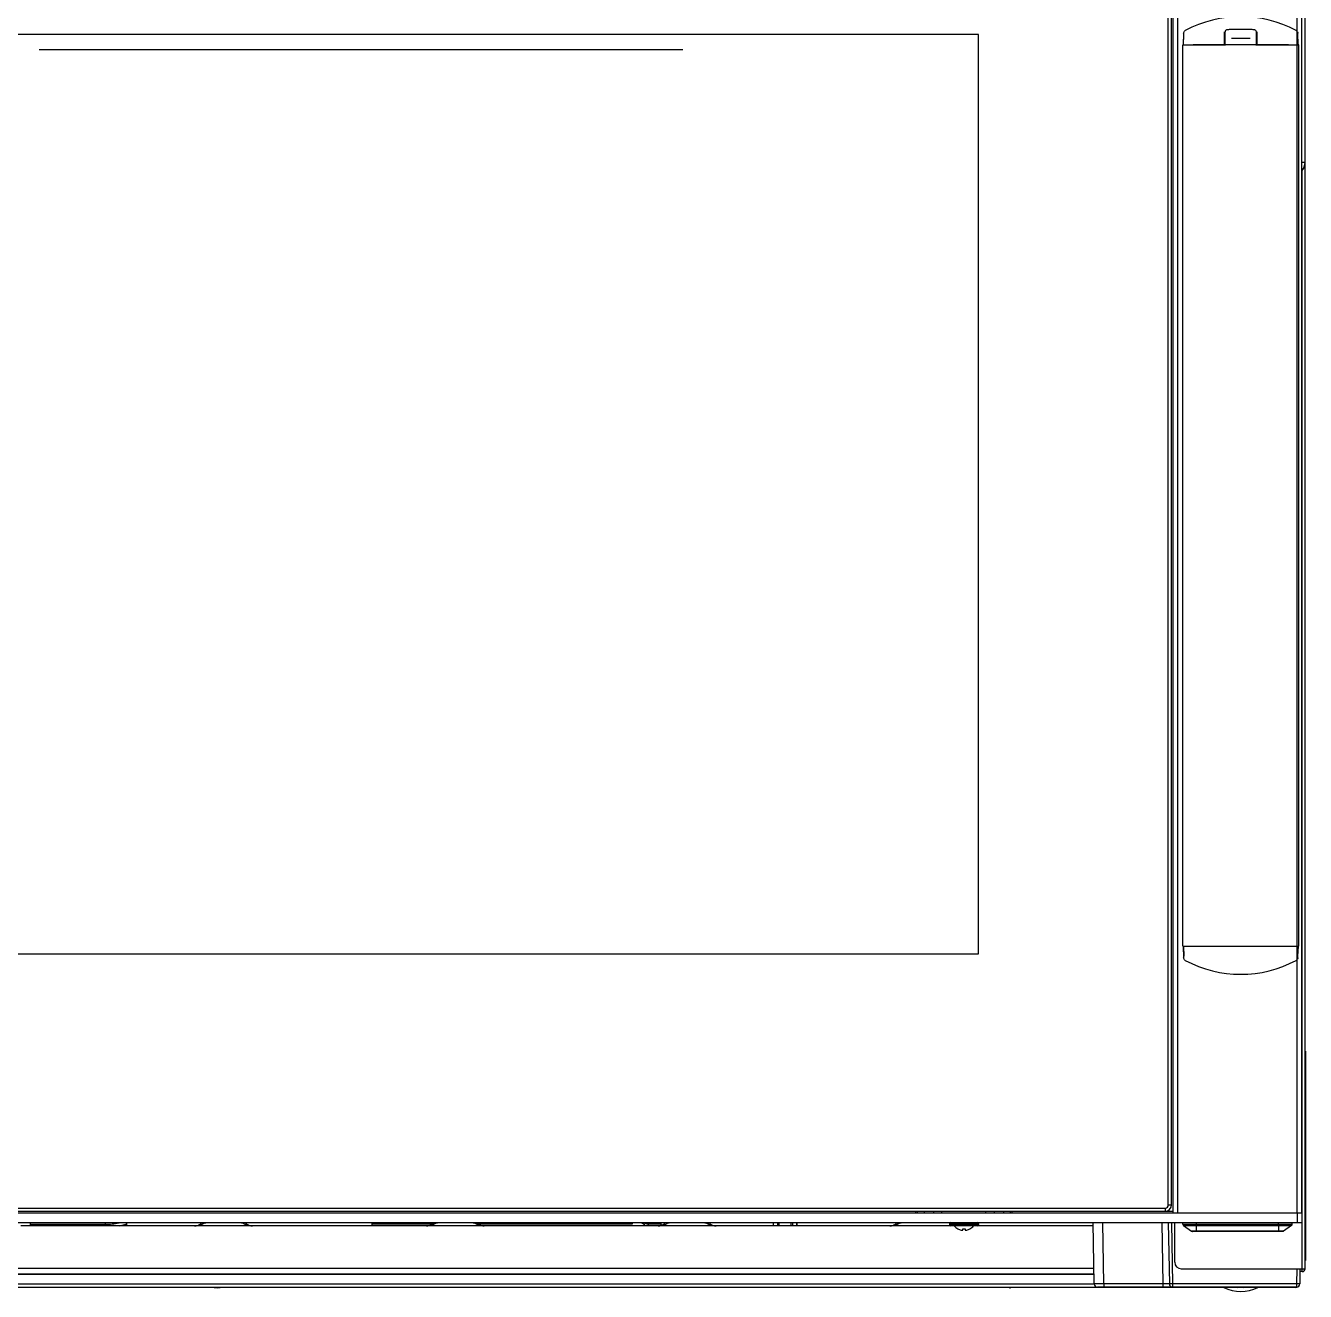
# Model space of a CAD drawing. Header units: millimetres. Extents: x -2618 to 1806, y -1718 to 1521.
# Drawn here: x 101 to 498.6, y -104.9 to 288.3 of the extents above; entities that cross this region are included whole.
import ezdxf

# ---------------------------------------------------------------- set-up
doc = ezdxf.new("R2010")
doc.units = ezdxf.units.MM
doc.header["$LTSCALE"] = 346.5
doc.layers.get('0').update_dxf_attribs({"linetype": 'CONTINUOUS'})
for name, color, linetype in [('ASSI', 7, 'CONTINUOUS'), ('CURVE', 7, 'CONTINUOUS'), ('GEOM', 7, 'CONTINUOUS')]:
    doc.layers.add(name, color=color, linetype=linetype)

msp = doc.modelspace()

# ---------------------------------------------------------------- linework, layer by layer
for p, q in [((456, -78), (456, 347)), ((457, -78), (457, 347)), ((498.52, 245.87), (498.52, 322.87)), ((397, 285.5), (0, 285.5)), ((397, 0), (397, 285.5)), ((0, 0), (397, 0)), ((-58, -79), (455, -79)), ((455, -79), (455, -80)), ((456, -78), (457, -78)), ((-58, -80), (455, -80)), ((102.5, -84.05), (125.75, -84.05)), ((125.75, -83.55), (125.75, -84.55)), ((208.5, -83.9), (227.38, -83.9)), ((212.55, -83.65), (209.87, -83.65)), ((209.87, -83.65), (209.87, -83.7)), ((212.6, -83.7), (209.87, -83.7)), ((212.6, -83.7), (212.6, -83.7)), ((214.85, -83.74), (214.85, -83.55)), ((214.85, -83.74), (215.7, -83.74)), ((215.7, -83.74), (215.7, -83.55)), ((227.65, -83.7), (217.95, -83.7)), ((217.95, -83.7), (217.95, -83.7)), ((227.71, -83.65), (218, -83.65)), ((244.55, -83.65), (241.29, -83.65)), ((244.6, -83.7), (241.35, -83.7)), ((241.62, -83.9), (289.51, -83.9)), ((244.6, -83.7), (244.6, -83.7)), ((246.85, -83.74), (246.85, -83.55)), ((246.85, -83.74), (247.7, -83.74)), ((247.7, -83.74), (247.7, -83.55)), ((258.6, -83.7), (249.95, -83.7)), ((249.95, -83.7), (249.95, -83.7)), ((258.55, -83.65), (250, -83.65)), ((258.6, -83.7), (258.6, -83.7)), ((260.85, -83.74), (260.85, -83.55)), ((260.85, -83.74), (261.7, -83.74)), ((261.7, -83.74), (261.7, -83.55)), ((272.6, -83.7), (263.95, -83.7)), ((263.95, -83.7), (263.95, -83.7)), ((272.55, -83.65), (264, -83.65)), ((272.6, -83.7), (272.6, -83.7)), ((274.85, -83.74), (274.85, -83.55)), ((274.85, -83.74), (275.7, -83.74)), ((275.7, -83.74), (275.7, -83.55)), ((287.13, -83.7), (277.95, -83.7)), ((277.95, -83.7), (277.95, -83.7)), ((287.13, -83.65), (278, -83.65)), ((287.13, -83.65), (287.13, -83.7)), ((289, -83.55), (288.62, -83.63)), ((288.62, -83.63), (288.62, -83.72)), ((289.51, -83.9), (288.62, -83.72)), ((289.51, -83.9), (289.51, -83.55)), ((294.46, -84.05), (294.36, -83.55)), ((298.49, -84.05), (294.46, -84.05)), ((294.46, -84.55), (294.46, -84.05)), ((432.98, -102.65), (-35.98, -102.65)), ((432.93, -99.65), (-35.93, -99.65)), ((137.5, -99.65), (137.5, -99.55)), ((153.5, -99.65), (153.5, -99.55)), ((168, -99.65), (168, -99.55)), ((215.5, -99.55), (215.5, -99.65)), ((223.3, -99.55), (223.3, -99.65)), ((231.5, -99.55), (231.5, -99.65)), ((239.3, -99.55), (239.3, -99.65)), ((248.4, -99.55), (248.4, -99.65)), ((253.4, -99.55), (253.4, -99.65)), ((262.4, -99.55), (262.4, -99.65)), ((267.4, -99.55), (267.4, -99.65)), ((272.5, -99.65), (272.5, -99.55)), ((288.5, -99.65), (288.5, -99.55)), ((495.5, -103.65), (-98.5, -103.65)), ((477.5, -103.65), (477.5, -103.55)), ((479.5, -103.65), (479.5, -103.55)), ((495.5, -103.65), (495.5, -103.55))]:
    msp.add_line(p, q)
at = {"color": 7, "linetype": 'Continuous'}
for p, q in [((473.5, 282.35), (473.5, 286.36)), ((473.63, 282.35), (473.63, 286.4)), ((483.37, 282.35), (483.37, 286.4)), ((483.5, 286.36), (483.5, 282.35)), ((473.5, 282.35), (463.71, 282.35)), ((473.63, 285.23), (473.63, 285.35)), ((483.21, 282.35), (473.79, 282.35)), ((481.38, 284.35), (475.63, 284.35)), ((493.29, 282.35), (483.5, 282.35))]:
    msp.add_line(p, q, dxfattribs=at)
at = {"color": 2, "linetype": 'Continuous'}
msp.add_line((105.2, 280.85), (305.2, 280.85), dxfattribs=at)
at = {"color": 7, "linetype": 'Continuous'}
for points in [[(476.13, 287.09), (475.98, 287.09), (475.59, 287.09), (475.25, 287.07), (474.94, 287.06), (474.67, 287.04), (474.45, 287.01), (474.26, 286.98), (474.11, 286.95), (473.96, 286.9), (473.81, 286.8), (473.67, 286.61), (473.63, 286.4)], [(483.19, 286.8), (483.03, 286.9), (482.89, 286.95), (482.73, 286.98), (482.54, 287.01), (482.32, 287.04), (482.05, 287.06), (481.74, 287.08), (481.39, 287.09), (481, 287.09), (476.13, 287.09)], [(483.37, 286.4), (483.33, 286.62), (483.19, 286.8)]]:
    msp.add_lwpolyline(points, dxfattribs=at)
for centre, radius, start, end in [((494.52, 245.87), 4, 318.4085, 0), ((494.52, 245.87), 4, 318.4085, 0), ((455, -78), 2, 270, 0), ((455, -78), 1, 270, 0), ((125.74, -64.69), 19.36, 270.0282, 282.7722), ((125.74, -64.63), 20.39, 282.2204, 286.9673), ((125.7, -64.52), 20.5, 286.9654, 289.4566), ((160.5, -98.75), 11.41, 355.473, 355.9781), ((160.5, -98.75), 12.41, 355.8383, 356.3021), ((298.08, -99.15), 0.5, 296.6152, 304.9913), ((318.92, -99.15), 0.5, 235.0087, 243.3838), ((477.5, -102.65), 1, 270, 294.9976), ((479.5, -102.65), 1, 245.0214, 270), ((495.5, -102.65), 1, 270, 296.8049)]:
    msp.add_arc(centre, radius, start, end)
for centre, major_axis, ratio, start_param, end_param in [((134.72, -86.45), (-2.12, 2.12), 0.999695, 0.050319, 0.094152), ((209.87, -83.62), (1.5, 0), 0.017455, 3.550159, 4.712389), ((209.87, -83.73), (1.5, 0), 0.017455, 1.570796, 2.736449), ((212.55, -82.15), (-0.67, 1.34), 0.99981, -3.605134, -3.251154), ((212.6, -82.2), (0, 1.5), 0.999848, -3.141593, -2.714878), ((217.95, -82.2), (0, -1.5), 0.999848, -0.426714, 0), ((218, -82.15), (0.67, 1.34), 0.99981, -3.032031, -2.678052), ((244.55, -82.15), (-0.67, 1.34), 0.99981, -3.605134, -3.251154), ((244.6, -82.2), (0, 1.5), 0.999848, 3.141593, 3.568307), ((249.95, -82.2), (0, -1.5), 0.999848, -0.426714, 0), ((250, -82.15), (0.67, 1.34), 0.99981, -3.032031, -2.678052), ((258.55, -82.15), (-0.67, 1.34), 0.99981, -3.605134, -3.251154), ((258.6, -82.2), (0, 1.5), 0.999848, 3.141593, 3.568307), ((263.95, -82.2), (0, -1.5), 0.999848, -0.426714, 0), ((264, -82.15), (0.67, 1.34), 0.99981, -3.032031, -2.678052), ((272.55, -82.15), (-0.67, 1.34), 0.99981, -3.605134, -3.251154), ((272.6, -82.2), (0, 1.5), 0.999848, 3.141593, 3.568307), ((277.95, -82.2), (0, -1.5), 0.999848, -0.426714, 0), ((278, -82.15), (0.67, 1.34), 0.99981, -3.032031, -2.678052), ((287.13, -83.62), (1.5, 0), 0.017455, 4.712389, 6.195919), ((287.13, -83.73), (1.5, 0), 0.017455, 0.087266, 1.570796), ((291.28, -86.45), (2.12, 2.12), 0.999695, -0.093137, 0.529086)]:
    msp.add_ellipse(centre, major_axis=major_axis, ratio=ratio, start_param=start_param, end_param=end_param)
for points in [[(212.6, -83.7), (212.82, -83.7), (213.04, -83.65), (213.24, -83.56)], [(217.95, -83.7), (217.73, -83.7), (217.51, -83.65), (217.31, -83.56)], [(244.6, -83.7), (244.82, -83.7), (245.04, -83.65), (245.24, -83.56)], [(249.95, -83.7), (249.73, -83.7), (249.51, -83.65), (249.31, -83.56)], [(258.6, -83.7), (258.82, -83.7), (259.04, -83.65), (259.24, -83.56)], [(263.95, -83.7), (263.73, -83.7), (263.51, -83.65), (263.31, -83.56)], [(272.6, -83.7), (272.82, -83.7), (273.04, -83.65), (273.24, -83.56)], [(277.95, -83.7), (277.73, -83.7), (277.51, -83.65), (277.31, -83.56)], [(294.46, -84.05), (294, -84.05), (293.52, -83.86), (293.18, -83.55)]]:
    msp.add_open_spline(points, degree=3)
for points, knots in [([(212.6, -83.7), (212.6, -83.71), (212.64, -83.71), (212.66, -83.71), (212.68, -83.71)], [0, 0, 0, 0, 0.25725, 1, 1, 1, 1]), ([(212.68, -83.71), (212.69, -83.72), (212.77, -83.72), (212.84, -83.72), (212.9, -83.72)], [0, 0, 0, 0, 0.191039, 1, 1, 1, 1]), ([(212.9, -83.72), (213.02, -83.73), (213.67, -83.74), (214.32, -83.74), (214.85, -83.74)], [0, 0, 0, 0, 0.183359, 1, 1, 1, 1]), ([(215.7, -83.74), (215.89, -83.74), (216.53, -83.74), (217.16, -83.74), (217.61, -83.72)], [0, 0, 0, 0, 0.295698, 1, 1, 1, 1]), ([(217.61, -83.72), (217.66, -83.72), (217.74, -83.72), (217.86, -83.72), (217.91, -83.71), (217.95, -83.71), (217.95, -83.7)], [0, 0, 0, 0, 0.429828, 0.743281, 0.934042, 1, 1, 1, 1]), ([(244.6, -83.7), (244.6, -83.71), (244.64, -83.71), (244.66, -83.71), (244.68, -83.71)], [0, 0, 0, 0, 0.25725, 1, 1, 1, 1]), ([(244.68, -83.71), (244.69, -83.72), (244.77, -83.72), (244.84, -83.72), (244.9, -83.72)], [0, 0, 0, 0, 0.191039, 1, 1, 1, 1]), ([(244.9, -83.72), (245.02, -83.73), (245.67, -83.74), (246.32, -83.74), (246.85, -83.74)], [0, 0, 0, 0, 0.183359, 1, 1, 1, 1]), ([(247.7, -83.74), (247.89, -83.74), (248.53, -83.74), (249.16, -83.74), (249.61, -83.72)], [0, 0, 0, 0, 0.295698, 1, 1, 1, 1]), ([(249.61, -83.72), (249.66, -83.72), (249.74, -83.72), (249.86, -83.72), (249.91, -83.71), (249.95, -83.71), (249.95, -83.7)], [0, 0, 0, 0, 0.429828, 0.743281, 0.934042, 1, 1, 1, 1]), ([(258.6, -83.7), (258.6, -83.71), (258.64, -83.71), (258.66, -83.71), (258.68, -83.71)], [0, 0, 0, 0, 0.25725, 1, 1, 1, 1]), ([(258.68, -83.71), (258.69, -83.72), (258.77, -83.72), (258.84, -83.72), (258.9, -83.72)], [0, 0, 0, 0, 0.191039, 1, 1, 1, 1]), ([(258.9, -83.72), (259.02, -83.73), (259.67, -83.74), (260.32, -83.74), (260.85, -83.74)], [0, 0, 0, 0, 0.183359, 1, 1, 1, 1]), ([(261.7, -83.74), (261.89, -83.74), (262.53, -83.74), (263.16, -83.74), (263.61, -83.72)], [0, 0, 0, 0, 0.295698, 1, 1, 1, 1]), ([(263.61, -83.72), (263.66, -83.72), (263.74, -83.72), (263.86, -83.72), (263.91, -83.71), (263.95, -83.71), (263.95, -83.7)], [0, 0, 0, 0, 0.429828, 0.743281, 0.934042, 1, 1, 1, 1]), ([(272.6, -83.7), (272.6, -83.71), (272.64, -83.71), (272.66, -83.71), (272.68, -83.71)], [0, 0, 0, 0, 0.257214, 1, 1, 1, 1]), ([(272.68, -83.71), (272.69, -83.72), (272.77, -83.72), (272.84, -83.72), (272.91, -83.72)], [0, 0, 0, 0, 0.190406, 1, 1, 1, 1]), ([(272.91, -83.72), (273.02, -83.73), (273.67, -83.74), (274.32, -83.74), (274.85, -83.74)], [0, 0, 0, 0, 0.184077, 1, 1, 1, 1]), ([(275.7, -83.74), (275.89, -83.74), (276.54, -83.74), (277.19, -83.74), (277.64, -83.72)], [0, 0, 0, 0, 0.298068, 1, 1, 1, 1]), ([(277.64, -83.72), (277.69, -83.72), (277.76, -83.72), (277.86, -83.72), (277.91, -83.71), (277.95, -83.71), (277.95, -83.7)], [0, 0, 0, 0, 0.430334, 0.743602, 0.93407, 1, 1, 1, 1])]:
    msp.add_open_spline(points, degree=3, knots=knots)
at = {"layer": 'ASSI'}
for p, q in [((496, -80.5), (496, 366)), ((497.5, -80.5), (497.5, 366)), ((457.5, -80.5), (457.5, 347)), ((459, -80.5), (459, 347)), ((459, -80.5), (497.5, -80.5)), ((432.98, -102.57), (432.65, -83.55)), ((435.98, -102.57), (435.65, -83.55)), ((454, -83.55), (454.33, -102.57)), ((458, -83.55), (456, -83.55)), ((456, -83.55), (456.33, -102.57)), ((457, -83.55), (457.33, -102.57)), ((495.88, -97.85), (495.83, -102.57)), ((496.88, -97.85), (496.83, -102.56)), ((454.33, -102.57), (435.98, -102.57)), ((435.98, -102.57), (435.98, -103.55)), ((454.33, -102.57), (454.33, -103.55)), ((495.83, -102.57), (457.33, -102.57)), ((457.33, -102.57), (457.33, -103.55)), ((495.83, -102.57), (495.83, -103.55)), ((495.83, -103.55), (433.98, -103.55))]:
    msp.add_line(p, q, dxfattribs=at)
for centre, radius, start, end in [((433.98, -102.55), 1, 181, 270), ((457.33, -102.55), 1, 181, 270), ((495.83, -102.55), 1, 270, 359.5), ((478.5, -92.9), 12, 243.7636, 296.2364)]:
    msp.add_arc(centre, radius, start, end, dxfattribs=at)
for points, knots in [([(435.98, -102.57), (435.79, -102.57), (435.4, -102.57), (434.85, -102.57), (434.34, -102.57), (433.89, -102.57), (433.56, -102.57), (433.35, -102.57), (433.22, -102.57), (433.12, -102.57), (433.05, -102.57), (433.01, -102.56), (432.98, -102.57), (432.98, -102.57)], [0, 0, 0, 0, 0.195067, 0.382683, 0.555541, 0.707075, 0.831422, 0.881864, 0.923814, 0.956874, 0.980727, 0.995137, 1, 1, 1, 1]), ([(456.33, -102.57), (456.33, -102.57), (456.31, -102.57), (456.29, -102.57), (456.24, -102.57), (456.17, -102.57), (456.09, -102.57), (455.95, -102.57), (455.73, -102.57), (455.43, -102.57), (454.96, -102.57), (454.59, -102.57), (454.33, -102.57)], [0, 0, 0, 0, 0.004872, 0.019265, 0.043097, 0.076134, 0.118073, 0.168502, 0.292828, 0.444338, 0.617227, 1, 1, 1, 1]), ([(457.33, -102.57), (457.2, -102.57), (457.02, -102.57), (456.78, -102.57), (456.63, -102.58), (456.51, -102.57), (456.41, -102.58), (456.37, -102.57), (456.33, -102.57), (456.33, -102.57)], [0, 0, 0, 0, 0.382546, 0.555315, 0.7068, 0.831119, 0.923518, 0.980491, 1, 1, 1, 1]), ([(496.83, -102.56), (496.83, -102.57), (496.79, -102.56), (496.75, -102.57), (496.65, -102.57), (496.53, -102.57), (496.38, -102.57), (496.15, -102.57), (495.96, -102.57), (495.83, -102.57)], [0, 0, 0, 0, 0.01951, 0.076485, 0.168887, 0.293209, 0.444697, 0.617466, 1, 1, 1, 1])]:
    msp.add_open_spline(points, degree=3, knots=knots, dxfattribs=at)
at = {"layer": 'CURVE'}
for p, q in [((406.75, -99.55), (406.75, -99.65)), ((406.75, -103.65), (406.75, -104))]:
    msp.add_line(p, q, dxfattribs=at)
at = {"layer": 'GEOM'}
for p, q in [((498.49, 245.87), (498.49, 322.87)), ((497.5, 245.87), (498.52, 245.87)), ((497.5, 245.87), (498.52, 245.87)), ((497.6, -97.85), (497.6, 243.33)), ((498.5, -97.85), (498.5, 245.68)), ((498.59, -30.25), (498.54, -30.25)), ((498.54, -95.25), (498.54, -30.25)), ((498.59, -30.25), (498.59, -95.25)), ((498.54, -32.75), (498.5, -32.75)), ((498.54, -34.75), (498.5, -34.75)), ((498.59, -32.25), (498.54, -32.25)), ((-100.5, -80.5), (497.5, -80.5)), ((377.51, -80), (377.5, -80.5)), ((378.01, -80), (378, -80.5)), ((380.13, -80), (380.12, -80.5)), ((383.05, -80), (383.04, -80.5)), ((385.68, -80.5), (385.69, -80)), ((399.32, -80.5), (399.31, -80)), ((401.96, -80.5), (401.95, -80)), ((404.88, -80.5), (404.87, -80)), ((407, -80.5), (406.99, -80)), ((407.5, -80.5), (407.49, -80)), ((455, -80), (457.5, -80)), ((455.7, -79.87), (455.7, -80)), ((496, -80.5), (496, -83.5)), ((497.5, -80.5), (497.5, -83.5)), ((-100.5, -83.5), (497.5, -83.5)), ((388.21, -83.55), (8.79, -83.55)), ((153.5, -84.55), (99.5, -84.55)), ((102.5, -84.55), (102.5, -83.55)), ((132.5, -84.55), (132.5, -83.55)), ((171.5, -84.55), (153.5, -84.55)), ((225.5, -84.55), (171.5, -84.55)), ((243.5, -84.55), (225.5, -84.55)), ((297.5, -84.55), (243.5, -84.55)), ((315.5, -84.55), (297.5, -84.55)), ((369.5, -84.55), (315.5, -84.55)), ((333.35, -84.55), (333.35, -83.55)), ((333.39, -84.55), (333.39, -83.55)), ((334.68, -84.55), (334.68, -83.55)), ((335.15, -84.55), (335.15, -83.55)), ((338.85, -84.55), (338.85, -83.55)), ((339.32, -84.55), (339.32, -83.55)), ((340.61, -84.55), (340.61, -83.55)), ((340.65, -84.55), (340.65, -83.55)), ((389.54, -84.55), (369.5, -84.55)), ((388, -83.9), (397, -83.9)), ((388, -83.9), (388, -84.1)), ((397, -84.1), (388, -84.1)), ((396.6, -84.5), (388.4, -84.5)), ((390.62, -85.5), (390.62, -85.48)), ((392.12, -85.88), (392.12, -85.48)), ((392.88, -85.48), (392.88, -85.88)), ((394.38, -85.48), (394.38, -85.5)), ((432.67, -84.55), (395.46, -84.55)), ((456, -83.55), (396.79, -83.55)), ((397, -83.9), (397, -84.1)), ((458, -95.85), (458, -83.5)), ((460.51, -84), (460.5, -83.5)), ((460.51, -84), (460.51, -84.06)), ((460.51, -84.06), (460.52, -84.11)), ((460.52, -84.11), (460.53, -84.13)), ((460.53, -84.13), (460.55, -84.19)), ((460.55, -84.19), (460.56, -84.21)), ((460.56, -84.21), (460.59, -84.26)), ((460.59, -84.26), (460.63, -84.31)), ((460.62, -84.31), (460.63, -84.31)), ((460.72, -84.4), (463.17, -86.16)), ((460.72, -84.4), (463.17, -86.16)), ((463.17, -86.16), (463.21, -86.18)), ((463.21, -86.18), (463.27, -86.21)), ((463.27, -86.21), (463.33, -86.23)), ((491.54, -86.25), (463.46, -86.25)), ((464.76, -84), (464.75, -83.5)), ((464.76, -84), (490.24, -84)), ((464.76, -84.4), (464.76, -84)), ((464.76, -84.4), (490.24, -84.4)), ((464.76, -86.25), (464.76, -84.4)), ((490.24, -86.16), (464.76, -86.16)), ((490.24, -84), (490.25, -83.5)), ((490.24, -84.4), (490.24, -86.25)), ((491.54, -86.25), (491.61, -86.25)), ((491.61, -86.25), (491.67, -86.23)), ((491.67, -86.23), (491.73, -86.21)), ((494.28, -84.4), (491.83, -86.16)), ((494.37, -84.31), (494.41, -84.26)), ((494.44, -84.21), (494.45, -84.19)), ((494.47, -84.13), (494.48, -84.11)), ((494.49, -84), (494.5, -83.5)), ((494.49, -84.06), (494.49, -84)), ((498.54, -90.75), (498.5, -90.75)), ((498.54, -92.75), (498.5, -92.75)), ((498.59, -93.25), (498.54, -93.25)), ((498.59, -95.25), (498.54, -95.25)), ((432.9, -97.75), (-35.9, -97.75)), ((460, -97.85), (498.5, -97.85)), ((497.6, -97.95), (496.87, -97.95)), ((497.6, -98.75), (496.87, -98.75)), ((497.6, -98.75), (497.6, -97.95)), ((432.93, -99.55), (-35.93, -99.55)), ((195.55, -99.65), (195.56, -99.55)), ((195.58, -99.65), (195.59, -99.55)), ((196.37, -99.65), (196.38, -99.55)), ((196.37, -99.65), (196.38, -99.55)), ((197.4, -99.55), (197.4, -99.65)), ((198.09, -99.55), (198.09, -99.65)), ((198.91, -99.65), (198.91, -99.55)), ((199.6, -99.65), (199.6, -99.55)), ((200.62, -99.55), (200.63, -99.65)), ((200.62, -99.55), (200.63, -99.65)), ((201.41, -99.55), (201.42, -99.65)), ((201.45, -99.65), (201.44, -99.55)), ((375.55, -99.65), (375.56, -99.55)), ((375.58, -99.65), (375.59, -99.55)), ((376.37, -99.65), (376.38, -99.55)), ((376.37, -99.65), (376.38, -99.55)), ((377.4, -99.55), (377.4, -99.65)), ((378.09, -99.55), (378.09, -99.65)), ((378.91, -99.65), (378.91, -99.55)), ((379.6, -99.65), (379.6, -99.55)), ((380.62, -99.55), (380.63, -99.65)), ((380.62, -99.55), (380.63, -99.65)), ((381.41, -99.55), (381.42, -99.65)), ((381.45, -99.65), (381.44, -99.55))]:
    msp.add_line(p, q, dxfattribs=at)
at = {"layer": 'GEOM', "color": 7, "linetype": 'Continuous'}
for p, q in [((460.5, 2.36), (460.5, 282.34)), ((460.51, 282.35), (473.79, 282.35)), ((460.75, 285.93), (460.62, 282.35)), ((460.71, 282.35), (460.82, 285.43)), ((483.21, 282.35), (496.49, 282.35)), ((496.29, 282.35), (496.18, 285.43)), ((496.38, 282.35), (496.25, 285.93)), ((496.5, 2.36), (496.5, 282.34)), ((460.51, 2.35), (496.49, 2.35)), ((460.62, 2.35), (460.75, -1.23)), ((460.71, 2.35), (460.82, -0.73)), ((496.29, 2.35), (496.18, -0.73)), ((496.25, -1.23), (496.38, 2.35))]:
    msp.add_line(p, q, dxfattribs=at)
at = {"layer": 'GEOM'}
for points in [[(460.56, -84.21), (460.59, -84.26), (460.6, -84.28)], [(460.63, -84.31), (460.68, -84.36), (460.72, -84.4)], [(463.33, -86.23), (463.39, -86.25), (463.46, -86.25)], [(491.73, -86.21), (491.79, -86.18), (491.83, -86.16)], [(494.28, -84.4), (494.32, -84.36), (494.37, -84.31)], [(494.41, -84.26), (494.45, -84.19), (494.47, -84.13), (494.49, -84.06)]]:
    msp.add_lwpolyline(points, dxfattribs=at)
at = {"layer": 'GEOM', "color": 7, "linetype": 'Continuous'}
for centre, start, end in [((478.5, 254.62), 61.8234, 118.1766), ((478.5, 30.08), 241.8234, 298.1766)]:
    msp.add_arc(centre, 36.48, start, end, dxfattribs=at)
at = {"layer": 'GEOM'}
for centre, radius, start, end in [((494.52, 245.87), 3.97, 318.8711, 0), ((494.52, 245.87), 3.97, 318.8711, 0), ((212.5, -83.75), 4, 177.1337, 191.5399), ((294.5, -83.75), 4, 350.8171, 2.8663), ((388.4, -83.9), 0.4, 90, 180), ((388.4, -84.1), 0.4, 180, 270), ((392.5, -82.25), 3.75, 216.8699, 240), ((392.5, -82.25), 3.73, 239.8332, 256.4373), ((391.88, -84.05), 1.84, 262.1501, 264.3841), ((391.88, -84.06), 1.83, 264.3854, 265.0728), ((391.88, -84.06), 1.83, 265.0725, 266.6337), ((391.87, -84.07), 1.83, 266.634, 267.541), ((391.87, -84.07), 1.82, 267.541, 268.8786), ((391.87, -84.07), 1.82, 268.8787, 271.1213), ((391.87, -84.07), 1.82, 271.1214, 272.459), ((391.87, -84.07), 1.83, 272.459, 273.366), ((391.87, -84.06), 1.83, 273.3663, 274.9275), ((391.87, -84.06), 1.83, 274.9272, 275.6146), ((391.87, -84.05), 1.84, 275.6159, 277.8499), ((392.5, -82.25), 3.25, 263.3693, 276.6307), ((393.13, -84.05), 1.84, 262.1501, 264.3841), ((393.13, -84.06), 1.83, 264.3854, 265.0728), ((393.13, -84.06), 1.83, 265.0725, 266.6337), ((393.12, -84.07), 1.83, 266.634, 267.541), ((393.12, -84.07), 1.82, 267.541, 268.8786), ((393.12, -84.07), 1.82, 268.8787, 271.1213), ((393.12, -84.07), 1.82, 271.1214, 272.459), ((393.12, -84.07), 1.83, 272.459, 273.366), ((393.12, -84.06), 1.83, 273.3663, 274.9275), ((393.12, -84.06), 1.83, 274.9272, 275.6146), ((393.12, -84.05), 1.84, 275.6159, 277.8499), ((392.5, -82.25), 3.73, 283.5627, 300.1668), ((392.5, -82.25), 3.75, 300, 323.1301), ((396.6, -83.9), 0.4, 0, 90), ((396.6, -84.1), 0.4, 270, 0), ((461.01, -83.99), 0.5, 181, 215.5999), ((463.46, -85.75), 0.5, 234.3198, 270), ((491.54, -85.75), 0.5, 270, 305.6802), ((493.99, -83.99), 0.5, 305.6802, 359), ((460, -95.85), 2, 180, 270), ((497.6, -97.85), 0.9, 270, 0), ((497.6, -97.85), 0.1, 270, 0), ((160.5, -98.75), 5, 189.2177, 190.3889), ((160.5, -98.75), 5, 349.6111, 350.7823), ((160.5, -98.75), 5, 259.0348, 280.9652)]:
    msp.add_arc(centre, radius, start, end, dxfattribs=at)
at = {"layer": 'GEOM', "color": 7, "linetype": 'Continuous'}
for points in [[(460.75, 285.93), (460.76, 286.26), (460.98, 286.62), (461.27, 286.78)], [(495.73, 286.78), (496.02, 286.62), (496.24, 286.26), (496.25, 285.93)], [(461.27, -2.08), (460.98, -1.92), (460.76, -1.56), (460.75, -1.23)], [(496.25, -1.23), (496.24, -1.56), (496.02, -1.92), (495.73, -2.08)]]:
    msp.add_open_spline(points, degree=3, dxfattribs=at)
for points, knots in [([(460.51, 282.35), (460.51, 282.35), (460.5, 282.35), (460.5, 282.35), (460.5, 282.35)], [0, 0, 0, 0, 0.515487, 1, 1, 1, 1]), ([(460.5, 282.35), (460.5, 282.35), (460.5, 282.34), (460.5, 282.34), (460.5, 282.34)], [0, 0, 0, 0, 0.433755, 1, 1, 1, 1]), ([(496.5, 282.34), (496.5, 282.34), (496.5, 282.35), (496.5, 282.35), (496.49, 282.35)], [0, 0, 0, 0, 0.57895, 1, 1, 1, 1]), ([(460.5, 2.36), (460.5, 2.36), (460.5, 2.35), (460.5, 2.35), (460.51, 2.35)], [0, 0, 0, 0, 0.57895, 1, 1, 1, 1]), ([(496.49, 2.35), (496.49, 2.35), (496.5, 2.35), (496.5, 2.35), (496.5, 2.35)], [0, 0, 0, 0, 0.515487, 1, 1, 1, 1]), ([(496.5, 2.35), (496.5, 2.35), (496.5, 2.36), (496.5, 2.36), (496.5, 2.36)], [0, 0, 0, 0, 0.433755, 1, 1, 1, 1])]:
    msp.add_open_spline(points, degree=3, knots=knots, dxfattribs=at)
at = {"layer": 'GEOM'}
for points, knots in [([(153.5, -84.55), (153.72, -84.55), (154.16, -84.5), (154.78, -84.28), (155.34, -83.95), (155.67, -83.68), (155.83, -83.55)], [0, 0, 0, 0, 0.253367, 0.506648, 0.757949, 1, 1, 1, 1]), ([(153.5, -84.55), (153.83, -84.55), (154.32, -84.5), (154.96, -84.34), (155.42, -84.18), (155.85, -83.99), (156.26, -83.79), (156.61, -83.62), (156.85, -83.55), (156.96, -83.55)], [0, 0, 0, 0, 0.270359, 0.405595, 0.540208, 0.672415, 0.797992, 0.909664, 1, 1, 1, 1]), ([(168.04, -83.55), (168.15, -83.55), (168.39, -83.62), (168.74, -83.79), (169.15, -83.99), (169.58, -84.18), (170.04, -84.34), (170.68, -84.5), (171.17, -84.55), (171.5, -84.55)], [0, 0, 0, 0, 0.090336, 0.202008, 0.327585, 0.459792, 0.594405, 0.729641, 1, 1, 1, 1]), ([(169.17, -83.55), (169.33, -83.68), (169.66, -83.95), (170.22, -84.28), (170.84, -84.5), (171.28, -84.55), (171.5, -84.55)], [0, 0, 0, 0, 0.242051, 0.493352, 0.746633, 1, 1, 1, 1]), ([(225.5, -84.55), (225.72, -84.55), (226.16, -84.5), (226.78, -84.28), (227.34, -83.95), (227.67, -83.68), (227.83, -83.55)], [0, 0, 0, 0, 0.253367, 0.506648, 0.757949, 1, 1, 1, 1]), ([(225.5, -84.55), (225.83, -84.55), (226.32, -84.5), (226.96, -84.34), (227.42, -84.18), (227.85, -83.99), (228.26, -83.79), (228.61, -83.62), (228.85, -83.55), (228.96, -83.55)], [0, 0, 0, 0, 0.270359, 0.405595, 0.540208, 0.672415, 0.797992, 0.909664, 1, 1, 1, 1]), ([(240.04, -83.55), (240.15, -83.55), (240.39, -83.62), (240.74, -83.79), (241.15, -83.99), (241.58, -84.18), (242.04, -84.34), (242.68, -84.5), (243.17, -84.55), (243.5, -84.55)], [0, 0, 0, 0, 0.090336, 0.202008, 0.327585, 0.459792, 0.594405, 0.729641, 1, 1, 1, 1]), ([(241.17, -83.55), (241.33, -83.68), (241.66, -83.95), (242.22, -84.28), (242.84, -84.5), (243.28, -84.55), (243.5, -84.55)], [0, 0, 0, 0, 0.242051, 0.493352, 0.746633, 1, 1, 1, 1]), ([(297.5, -84.55), (297.72, -84.55), (298.16, -84.5), (298.78, -84.28), (299.34, -83.95), (299.67, -83.68), (299.83, -83.55)], [0, 0, 0, 0, 0.253367, 0.506648, 0.757949, 1, 1, 1, 1]), ([(297.5, -84.55), (297.83, -84.55), (298.32, -84.5), (298.96, -84.34), (299.42, -84.18), (299.85, -83.99), (300.26, -83.79), (300.61, -83.62), (300.85, -83.55), (300.96, -83.55)], [0, 0, 0, 0, 0.270359, 0.405595, 0.540208, 0.672415, 0.797992, 0.909664, 1, 1, 1, 1]), ([(312.04, -83.55), (312.15, -83.55), (312.39, -83.62), (312.74, -83.79), (313.15, -83.99), (313.58, -84.18), (314.04, -84.34), (314.68, -84.5), (315.17, -84.55), (315.5, -84.55)], [0, 0, 0, 0, 0.090336, 0.202008, 0.327585, 0.459792, 0.594405, 0.729641, 1, 1, 1, 1]), ([(313.17, -83.55), (313.33, -83.68), (313.66, -83.95), (314.22, -84.28), (314.84, -84.5), (315.28, -84.55), (315.5, -84.55)], [0, 0, 0, 0, 0.242051, 0.493352, 0.746633, 1, 1, 1, 1]), ([(369.5, -84.55), (369.72, -84.55), (370.16, -84.5), (370.78, -84.28), (371.34, -83.95), (371.67, -83.68), (371.83, -83.55)], [0, 0, 0, 0, 0.253367, 0.506648, 0.757949, 1, 1, 1, 1]), ([(369.5, -84.55), (369.83, -84.55), (370.32, -84.5), (370.96, -84.34), (371.42, -84.18), (371.85, -83.99), (372.26, -83.79), (372.61, -83.62), (372.85, -83.55), (372.96, -83.55)], [0, 0, 0, 0, 0.270359, 0.405595, 0.540208, 0.672415, 0.797992, 0.909664, 1, 1, 1, 1]), ([(460.51, -84), (460.51, -84), (460.52, -84), (460.53, -84), (460.56, -84.01), (460.59, -84.01), (460.64, -84.01), (460.7, -84.01), (460.76, -84.01), (460.87, -84.02), (461.02, -84.02), (461.24, -84.02), (461.48, -84.02), (461.76, -84.02), (462.07, -84.02), (462.53, -84.02), (463.15, -84.02), (463.94, -84.01), (464.48, -84), (464.76, -84)], [0, 0, 0, 0, 0.001341, 0.005, 0.011036, 0.019446, 0.030213, 0.043313, 0.058715, 0.076383, 0.118341, 0.168786, 0.227232, 0.293118, 0.36581, 0.444608, 0.617438, 0.804971, 1, 1, 1, 1]), ([(460.72, -84.4), (460.72, -84.4), (460.73, -84.4), (460.75, -84.4), (460.77, -84.4), (460.81, -84.41), (460.85, -84.41), (460.93, -84.41), (461.05, -84.41), (461.23, -84.41), (461.43, -84.41), (461.67, -84.42), (461.93, -84.42), (462.23, -84.42), (462.66, -84.41), (463.25, -84.41), (463.99, -84.4), (464.5, -84.4), (464.76, -84.4)], [0, 0, 0, 0, 0.001995, 0.006307, 0.012954, 0.021927, 0.033206, 0.046767, 0.080603, 0.123117, 0.173911, 0.232505, 0.298346, 0.370813, 0.449223, 0.620858, 0.806786, 1, 1, 1, 1]), ([(464.76, -86.16), (464.66, -86.16), (464.46, -86.16), (464.16, -86.16), (463.89, -86.16), (463.68, -86.16), (463.53, -86.16), (463.44, -86.16), (463.36, -86.16), (463.29, -86.16), (463.24, -86.16), (463.21, -86.16), (463.19, -86.16), (463.18, -86.16), (463.17, -86.16), (463.17, -86.16), (463.17, -86.16)], [0, 0, 0, 0, 0.194792, 0.382096, 0.554753, 0.706158, 0.772042, 0.830518, 0.881024, 0.923077, 0.956274, 0.980299, 0.988796, 0.994919, 0.998653, 1, 1, 1, 1]), ([(490.24, -84), (490.52, -84), (491.06, -84.01), (491.85, -84.02), (492.47, -84.02), (492.93, -84.02), (493.24, -84.02), (493.52, -84.02), (493.76, -84.02), (493.98, -84.02), (494.13, -84.02), (494.24, -84.01), (494.3, -84.01), (494.36, -84.01), (494.41, -84.01), (494.44, -84.01), (494.47, -84), (494.48, -84), (494.49, -84), (494.49, -84)], [0, 0, 0, 0, 0.195031, 0.382563, 0.555393, 0.634191, 0.706883, 0.772769, 0.831215, 0.88166, 0.923618, 0.941285, 0.956687, 0.969787, 0.980554, 0.988964, 0.995001, 0.998659, 1, 1, 1, 1]), ([(490.24, -84.4), (490.24, -84.37), (490.24, -84.24), (490.24, -84.11), (490.24, -84)], [0, 0, 0, 0, 0.196729, 1, 1, 1, 1]), ([(490.24, -84.4), (490.5, -84.4), (491.01, -84.4), (491.75, -84.41), (492.34, -84.41), (492.77, -84.42), (493.07, -84.42), (493.33, -84.42), (493.57, -84.41), (493.77, -84.41), (493.95, -84.41), (494.07, -84.41), (494.15, -84.41), (494.19, -84.41), (494.23, -84.4), (494.25, -84.4), (494.27, -84.4), (494.28, -84.4), (494.28, -84.4)], [0, 0, 0, 0, 0.193216, 0.379144, 0.550779, 0.629189, 0.701656, 0.767497, 0.826091, 0.876884, 0.919398, 0.953234, 0.966795, 0.978074, 0.987047, 0.993693, 0.998005, 1, 1, 1, 1]), ([(491.83, -86.16), (491.83, -86.16), (491.83, -86.16), (491.82, -86.16), (491.81, -86.16), (491.79, -86.16), (491.76, -86.16), (491.71, -86.16), (491.64, -86.16), (491.56, -86.16), (491.47, -86.16), (491.32, -86.16), (491.11, -86.16), (490.84, -86.16), (490.54, -86.16), (490.34, -86.16), (490.24, -86.16)], [0, 0, 0, 0, 0.001346, 0.00508, 0.011203, 0.019699, 0.043722, 0.076918, 0.11897, 0.169475, 0.227949, 0.293833, 0.445236, 0.617892, 0.805199, 1, 1, 1, 1])]:
    msp.add_open_spline(points, degree=3, knots=knots, dxfattribs=at)

doc.saveas('drawing.dxf')
